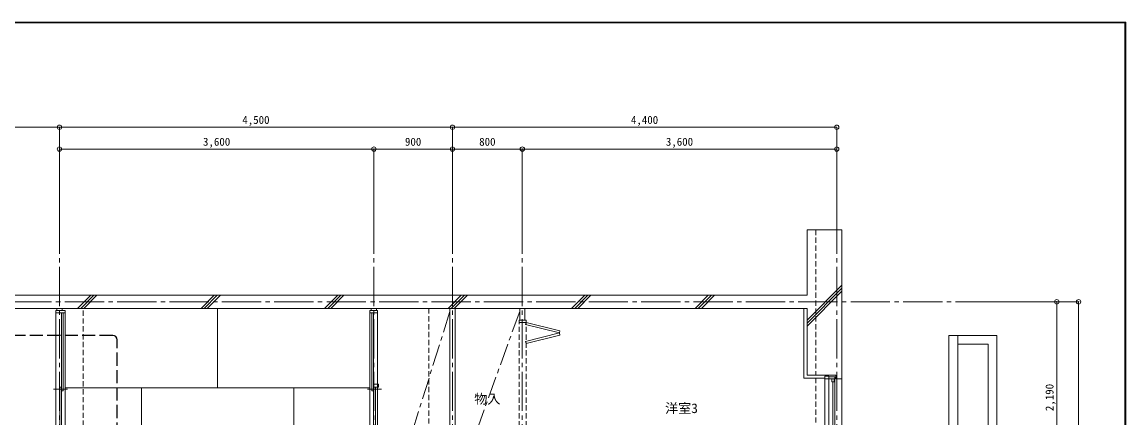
# Model space of a CAD drawing. Units: millimetres at full size, sheet at 1:50. Extents: x -9674 to 9699, y -6794 to 6791.
# Drawn here: x -2941 to 9699, y 2258 to 6791 of the extents above; entities that cross this region are included whole.
import ezdxf
from ezdxf.enums import TextEntityAlignment as Align

# ---------------------------------------------------------------- set-up
doc = ezdxf.new("R2010")
doc.units = ezdxf.units.MM
doc.header["$LTSCALE"] = 50
doc.header["$PDMODE"] = 32
doc.header["$PDSIZE"] = 50
for name, pattern in [('CHAIN1', [8, 5, -1, 1, -1]), ('CHAIN2', [12, 9, -1, 1, -1]), ('DASHED1', [1.8, 1.2, -0.6]), ('DASHED3', [4, 3, -1])]:
    doc.linetypes.add(name, pattern=pattern)
for name, color, linetype, lineweight in [('0-0_図面枠', 7, 'Continuous', 9), ('1-0_芯', 134, 'CHAIN2', 9), ('1-1_躯体', 134, 'Continuous', 9), ('1-2_間仕切', 134, 'Continuous', 9), ('1-3_建具', 134, 'Continuous', 9), ('1-4_仕上げ', 134, 'Continuous', 9), ('1-6_ﾊﾞﾙｺﾆｰ・階段', 134, 'Continuous', 9), ('1-7_その他', 134, 'DASHED1', 9), ('1-8_ハッチ', 134, 'Continuous', 9), ('1-B_寸法', 134, 'Continuous', 9), ('1-C_梁', 134, 'DASHED1', 9), ('2-2', 5, 'DASHED3', 25)]:
    doc.layers.add(name, color=color, linetype=linetype, lineweight=lineweight)
doc.layers.add('1-A_文字', color=134, linetype='Continuous')
doc.styles.add('ＭＳ ゴシック', font='')
doc.styles.get('ＭＳ ゴシック').set_extended_font_data('MS Gothic')

msp = doc.modelspace()

# ---------------------------------------------------------------- linework, layer by layer
at = {"layer": '0-0_図面枠'}
for p, q in [((9697.16, 6789.66), (-9672.16, 6789.66)), ((9695.4, 6787.9), (-9670.4, 6787.9)), ((-9668.64, 6786.14), (9693.64, 6786.14)), ((9691.87, 6784.38), (-9666.87, 6784.38)), ((9690.11, 6782.61), (-9665.11, 6782.61)), ((9688.35, 6780.85), (-9663.35, 6780.85)), ((9688.35, -6783.35), (9688.35, 6780.85)), ((9690.11, -6785.11), (9690.11, 6782.61)), ((9691.87, -6786.88), (9691.87, 6784.38)), ((9693.64, 6786.14), (9693.64, -6788.64)), ((9695.4, -6790.4), (9695.4, 6787.9)), ((9697.16, -6792.16), (9697.16, 6789.66))]:
    msp.add_line(p, q, dxfattribs=at)
msp.add_lwpolyline([(9698.92, -6793.93), (9698.92, 6791.43), (-9673.92, 6791.43)], dxfattribs=at)
at = {"layer": '1-0_芯'}
for p, q in [((-2512.5, 4587.68), (-2512.5, -3842.32)), ((1087.5, 4587.68), (1087.5, 787.68)), ((1987.5, 4587.68), (1987.5, -3842.32)), ((2787.5, 4587.68), (2787.5, 787.68)), ((6387.5, 4587.68), (6387.5, -3842.32)), ((-8452.5, 3587.68), (8157.5, 3587.68))]:
    msp.add_line(p, q, dxfattribs=at)
at = {"layer": '1-1_躯体'}
for p, q in [((6047.5, 4412.68), (6447.5, 4412.68)), ((6047.5, 4412.68), (6047.5, 3662.68)), ((6447.5, 4412.68), (6447.5, 2707.66)), ((-6652.5, 3662.68), (6047.5, 3662.68)), ((-6652.5, 3512.68), (6047.5, 3512.68)), ((6047.5, 3512.68), (6047.5, 2747.66)), ((6377.5, 2747.66), (6047.5, 2747.66)), ((6377.5, 2747.66), (6377.5, 2707.66)), ((6377.5, 2707.66), (6447.5, 2707.66))]:
    msp.add_line(p, q, dxfattribs=at)
at = {"layer": '1-1_躯体', "linetype": 'DASHED1'}
msp.add_line((6147.5, 4412.68), (6147.5, 2747.66), dxfattribs=at)
at = {"layer": '1-2_間仕切'}
for p, q in [((-2542.5, 3512.68), (-2542.5, 3487.68)), ((-2482.5, 3512.68), (-2482.5, 3487.68)), ((1057.5, 3512.68), (1057.5, 3487.68)), ((1117.5, 3512.68), (1117.5, 3487.68)), ((1957.5, 3512.68), (1957.5, 817.68)), ((2017.5, 3512.68), (2017.5, 1427.68)), ((2757.5, 3512.68), (2757.5, 3377.68)), ((2817.5, 3512.68), (2817.5, 3377.68))]:
    msp.add_line(p, q, dxfattribs=at)
at = {"layer": '1-3_建具'}
for p, q in [((-2552.5, 3487.68), (-2552.5, 3462.68)), ((-2447.5, 3487.68), (-2552.5, 3487.68)), ((-2447.5, 3462.68), (-2552.5, 3462.68)), ((-2552.5, 3462.68), (-2552.5, 842.68)), ((-2490, 2569.35), (-2490, 3462.68)), ((-2470, 3462.68), (-2470, 2569.35)), ((-2447.5, 3487.68), (-2447.5, 3462.68)), ((-2447.5, 842.68), (-2447.5, 3462.68)), ((1127.5, 3462.68), (1042.5, 3462.68)), ((1042.5, 3462.68), (1042.5, 842.68)), ((1065, 2569.35), (1065, 3462.68)), ((1085, 2569.35), (1085, 3462.68)), ((1127.5, 3487.68), (1127.5, 3462.68)), ((1127.5, 842.68), (1127.5, 3462.68)), ((2750, 3377.68), (2750, 3352.68)), ((2830, 3377.68), (2750, 3377.68)), ((2830, 3352.68), (2750, 3352.68)), ((2823.94, 3328.43), (2830, 3352.68)), ((2830, 3377.68), (2830, 3352.68)), ((2823.94, 3134.4), (3211.99, 3231.42)), ((3218.06, 3207.16), (2830, 3110.15)), ((3211.99, 3231.42), (3218.06, 3207.16)), ((2823.94, 3134.4), (2830, 3110.15)), ((6250.5, 2737.66), (6251.53, 2737.66)), ((6250.5, 2737.66), (6297.5, 2737.66)), ((6250.5, 1437.66), (6250.5, 2707.66)), ((6297.5, 2737.66), (6297.5, 2707.66)), ((6367.5, 2727.66), (6297.5, 2727.66)), ((6297.5, 2707.66), (6367.5, 2707.66)), ((6297.5, 2692.66), (6297.5, 2707.66)), ((6297.5, 2692.66), (6297.5, 1452.66)), ((6332.5, 2672.66), (6332.5, 2707.66)), ((6356.5, 2672.66), (6332.5, 2672.66)), ((6344.5, 2090.16), (6344.5, 2672.66)), ((6356.5, 2672.66), (6356.5, 2707.66)), ((6367.5, 2727.66), (6367.5, 2692.66)), ((6367.5, 2692.66), (6367.5, 1452.66)), ((6447.5, 1437.66), (6447.5, 2707.66)), ((-2420, 2589.35), (-2580, 2589.35)), ((-2510, 2609.35), (-2510, 1696.02)), ((-2510, 2609.35), (-2490, 2609.35)), ((-2490, 1696.02), (-2490, 2609.35)), ((-2470, 2569.35), (-2490, 2569.35)), ((1175, 2589.35), (1015, 2589.35)), ((1065, 2569.35), (1085, 2569.35))]:
    msp.add_line(p, q, dxfattribs=at)
at = {"layer": '1-3_建具', "linetype": 'DASHED1'}
for p, q in [((2750, 1802.68), (2750, 3352.68)), ((2830, 1802.68), (2830, 3352.68))]:
    msp.add_line(p, q, dxfattribs=at)
at = {"layer": '1-3_建具'}
for points in [[(1127.5, 3487.68), (1042.5, 3487.68), (1042.5, 3462.68)], [(2823.94, 3328.43), (3211.99, 3231.42), (3218.06, 3255.67), (2830, 3352.68)], [(6250.5, 2737.66), (6250.5, 2707.66), (6297.5, 2707.66)], [(1085, 2609.35), (1085, 1696.02), (1105, 1696.02), (1105, 2609.35)]]:
    msp.add_lwpolyline(points, dxfattribs=at)
msp.add_lwpolyline([(1085, 2644.35), (1140, 2644.35), (1140, 2609.35), (1085, 2609.35)], close=True, dxfattribs=at)
at = {"layer": '1-4_仕上げ'}
for p, q in [((-702.5, 2604.35), (-702.5, 3512.68)), ((-2447.5, 2604.35), (1042.5, 2604.35)), ((-1575, 817.68), (-1575, 2604.35)), ((170, 817.68), (170, 2604.35))]:
    msp.add_line(p, q, dxfattribs=at)
at = {"layer": '1-6_ﾊﾞﾙｺﾆｰ・階段'}
for p, q in [((7672.5, 3202.68), (7672.5, -700.3)), ((7672.5, 3202.68), (7772.5, 3202.68)), ((7772.5, 2002.68), (7772.5, 3102.68))]:
    msp.add_line(p, q, dxfattribs=at)
at = {"layer": '1-7_その他', "linetype": 'CHAIN1'}
for p, q in [((1957.5, 3477.68), (1127.5, 817.68)), ((2757.5, 3477.68), (2017.5, 1427.68))]:
    msp.add_line(p, q, dxfattribs=at)
at = {"layer": '1-8_ハッチ'}
for p, q in [((6047.5, 3379.43), (6447.5, 3779.43)), ((6047.5, 3344.07), (6447.5, 3744.07)), ((6047.5, 3308.72), (6447.5, 3708.72)), ((-2304.53, 3512.68), (-2154.53, 3662.68)), ((-2269.17, 3512.68), (-2119.17, 3662.68)), ((-2233.81, 3512.68), (-2083.81, 3662.68)), ((-890.31, 3512.68), (-740.31, 3662.68)), ((-854.96, 3512.68), (-704.96, 3662.68)), ((-819.6, 3512.68), (-669.6, 3662.68)), ((523.9, 3512.68), (673.9, 3662.68)), ((559.26, 3512.68), (709.26, 3662.68)), ((594.61, 3512.68), (744.61, 3662.68)), ((1938.12, 3512.68), (2088.12, 3662.68)), ((1973.47, 3512.68), (2123.47, 3662.68)), ((2008.83, 3512.68), (2158.83, 3662.68)), ((3352.33, 3512.68), (3502.33, 3662.68)), ((3387.68, 3512.68), (3537.68, 3662.68)), ((3423.04, 3512.68), (3573.04, 3662.68)), ((4766.54, 3512.68), (4916.54, 3662.68)), ((4801.9, 3512.68), (4951.9, 3662.68)), ((4837.25, 3512.68), (4987.25, 3662.68)), ((6012.5, 3512.68), (6012.5, 2714.66)), ((6250.5, 2714.66), (6012.5, 2714.66))]:
    msp.add_line(p, q, dxfattribs=at)
at = {"layer": '1-B_寸法'}
for p, q in [((-6712.5, 5587.68), (-2512.5, 5587.68)), ((-2512.5, 5587.68), (-2512.5, 4587.68)), ((-2512.5, 5587.68), (1987.5, 5587.68)), ((1987.5, 5587.68), (1987.5, 4587.68)), ((1987.5, 5587.68), (6387.5, 5587.68)), ((6387.5, 5587.68), (6387.5, 4587.68)), ((-2512.5, 5337.68), (1087.5, 5337.68)), ((1087.5, 5337.68), (1087.5, 4587.68)), ((1087.5, 5337.68), (1987.5, 5337.68)), ((1987.5, 5337.68), (2787.5, 5337.68)), ((2787.5, 5337.68), (2787.5, 4587.68)), ((2787.5, 5337.68), (6387.5, 5337.68)), ((8157.5, 3587.68), (9157.5, 3587.68)), ((8907.5, 3587.68), (8907.5, 1397.68)), ((9157.5, 3587.68), (9157.5, -2592.32)), ((7772.5, 3202.68), (8222.5, 3202.68)), ((7772.5, 3102.68), (7772.5, 3202.68)), ((8222.5, 1602.68), (8222.5, 3202.68)), ((7772.5, 3102.68), (8122.5, 3102.68)), ((8122.5, 1702.68), (8122.5, 3102.68))]:
    msp.add_line(p, q, dxfattribs=at)
for p in [(-2512.5, 5587.68), (1987.5, 5587.68), (6387.5, 5587.68), (-2512.5, 5337.68), (1087.5, 5337.68), (1987.5, 5337.68), (2787.5, 5337.68), (6387.5, 5337.68), (8907.5, 3587.68), (9157.5, 3587.68)]:
    msp.add_point(p, dxfattribs=at)
at = {"layer": '1-C_梁'}
for p, q in [((-2242.5, 817.68), (-2242.5, 3512.68)), ((1717.5, 3512.68), (1717.5, 817.68)), ((6147.5, 2714.66), (6147.5, 1428.68))]:
    msp.add_line(p, q, dxfattribs=at)
at = {"layer": '2-2'}
for p, q in [((-1902.3, 3203.56), (-4371.96, 3203.56)), ((-1852.3, 1256.52), (-1852.3, 3153.56))]:
    msp.add_line(p, q, dxfattribs=at)
at = {"layer": '2-2', "linetype": 'Continuous'}
msp.add_arc((-1902.3, 3153.56), 50, 0, 90, dxfattribs=at)

# ---------------------------------------------------------------- texts
at = {"layer": '1-A_文字', "style": 'ＭＳ ゴシック'}
for s, p in [('物入', (2237.5, 2387.68)), ('洋室3', (4422.72, 2280.89))]:
    msp.add_text(s, height=110, dxfattribs=at).set_placement(p, align=Align.BOTTOM_LEFT)
at = {"layer": '1-B_寸法', "style": 'ＭＳ ゴシック'}
for s, p in [('4,500', (-418.75, 5597.68)), ('4,400', (4031.25, 5597.68)), ('3,600', (-868.75, 5347.68)), ('900', (1443.75, 5347.68)), ('800', (2293.75, 5347.68)), ('3,600', (4431.25, 5347.68))]:
    msp.add_text(s, height=91.64, dxfattribs=at).set_placement(p, align=Align.BOTTOM_LEFT)
msp.add_text('2,190', height=91.64, rotation=90, dxfattribs=at).set_placement((8897.5, 2336.43), align=Align.BOTTOM_LEFT)

doc.saveas('drawing.dxf')
